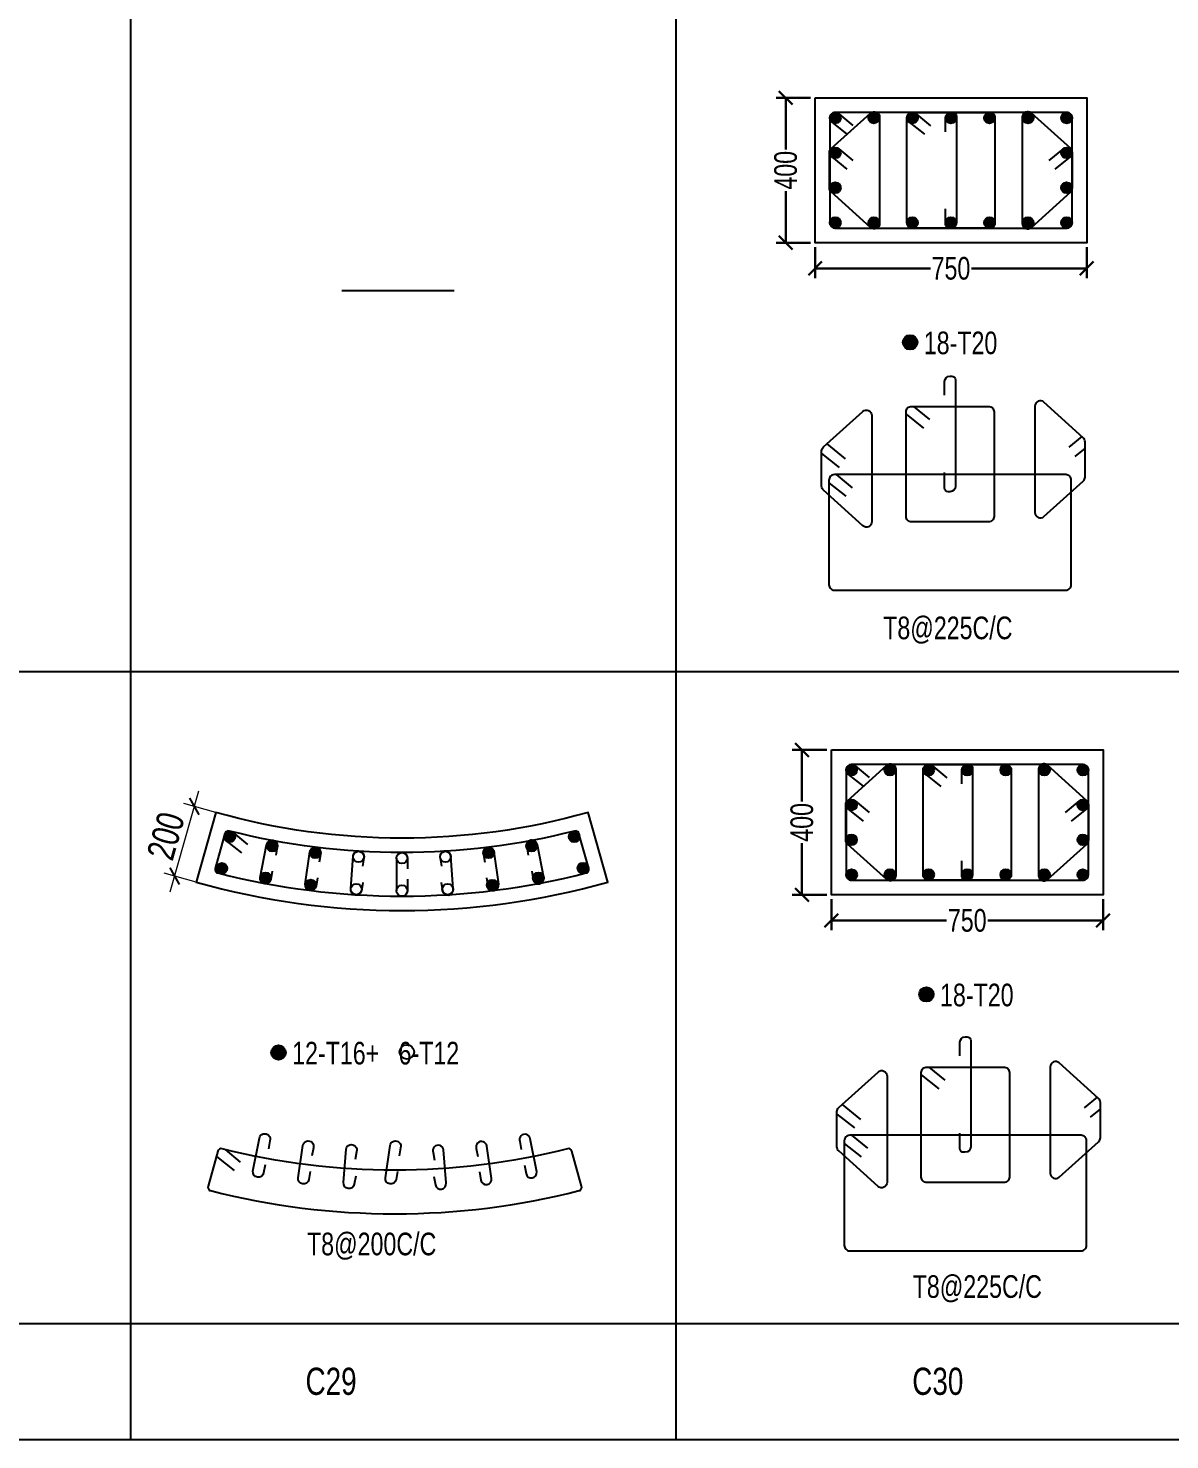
# Model space of a CAD drawing. Header units: millimetres. Extents: x 356 to 40629, y 2473 to 64837.
# Drawn here: x 34325 to 37477, y 11793 to 15690 of the extents above; entities that cross this region are included whole.
import ezdxf

# ---------------------------------------------------------------- set-up
doc = ezdxf.new("R2010")
doc.units = ezdxf.units.MM
for name, color, linetype in [('COL', 5, 'Continuous'), ('S-TIES', 3, 'Continuous'), ('TABLE', 11, 'Continuous'), ('Ties', 3, 'Continuous'), ('TXT3', 6, 'Continuous')]:
    doc.layers.add(name, color=color, linetype=linetype)
for name, color, linetype, lineweight in [('STR-COL-DIM', 8, 'Continuous', 18), ('STR-LEVEL TEXT', 110, 'Continuous', 30), ('TEXT', 4, 'Continuous', 20)]:
    doc.layers.add(name, color=color, linetype=linetype, lineweight=lineweight)
doc.styles.add('EL', font='swisscl.ttf')
doc.styles.add('SOBHA', font='swisscl.ttf')
doc.styles.add('sobha sed', font='swisscl.ttf')
doc.dimstyles.new('S-25', dxfattribs={"dimscale": 25, "dimtxt": 2.5, "dimasz": 1.5, "dimexe": 0.25, "dimexo": 0.5, "dimgap": 0.1, "dimtad": 0, "dimdec": 0, "dimrnd": 0.0005, "dimzin": 0, "dimdsep": 46, "dimtxsty": 'SOBHA', "dimblk": 'OBLIQUE', "dimcen": 0.09, "dimclrd": 8, "dimclre": 8, "dimclrt": 6, "dimadec": 0, "dimazin": 0, "dimtfac": 1, "dimtdec": 0, "dimtofl": 0, "dimtmove": 0, "dimatfit": 3, "dimfxl": 0.18, "dimtolj": 1, "dimtzin": 0, "dimlwd": -1, "dimlwe": -1, "dimarcsym": 0})
doc.dimstyles.new('S-30', dxfattribs={"dimscale": 30, "dimtxt": 2.5, "dimasz": 1.25, "dimexe": 1, "dimexo": 0, "dimgap": 0.5, "dimtad": 1, "dimdec": 0, "dimrnd": 0.0005, "dimzin": 0, "dimdsep": 46, "dimtxsty": 'EL', "dimblk": 'ARCHTICK', "dimcen": 0.09, "dimdle": 1.5, "dimclrd": 251, "dimclre": 251, "dimclrt": 6, "dimadec": 0, "dimazin": 0, "dimtfac": 1, "dimtdec": 0, "dimtofl": 0, "dimtmove": 0, "dimatfit": 3, "dimfxl": 2, "dimtolj": 1, "dimtzin": 0, "dimlwd": -1, "dimlwe": -1, "dimarcsym": 0})

# ---------------------------------------------------------------- blocks, each defined once
blk = doc.blocks.new('_ArchTick')
at = {"color": 0, "linetype": 'ByBlock', "const_width": 0.15}
blk.add_lwpolyline([(-0.5, -0.5), (0.5, 0.5)], dxfattribs=at)
blk = doc.blocks.new('*D449')
at = {"layer": 'TEXT', "color": 251, "linetype": 'Continuous', "transparency": 16777216}
for p, q in [((34717.6, 13305.5), (34796.2, 13584.6)), ((34843.6, 13524.5), (34755.2, 13549.4)), ((34789.4, 13332), (34700.9, 13356.9))]:
    blk.add_line(p, q, dxfattribs=at)
at = {"layer": 'TEXT', "color": 251, "transparency": 16777216, "xscale": 37.5, "yscale": 37.5, "zscale": 37.5}
for p, rotation in [((34784, 13541.3), 74.27149747670569), ((34729.8, 13348.8), 254.2714974767057)]:
    blk.add_blockref('_ArchTick', p, dxfattribs=dict(at, rotation=rotation))
at = {"layer": 'TEXT', "color": 6, "transparency": 16777216, "insert": (34705.5, 13459.5), "char_height": 75, "attachment_point": 5, "rotation": 74.2715, "style": 'EL'}
blk.add_mtext('\\A1;200', dxfattribs=at)
blk = doc.blocks.new('_Oblique')
at = {"color": 0, "linetype": 'ByBlock', "lineweight": -2}
for p, q in [((-0.5, -0.5), (0.5, 0.5)), ((0, 0.71), (0, -0.71))]:
    blk.add_line(p, q, dxfattribs=at)
blk = doc.blocks.new('*D450')
at = {"layer": 'STR-LEVEL TEXT', "color": 8, "transparency": 16777216}
for p, q in [((36530.4, 13697.2), (36455.3, 13697.2)), ((36461.5, 13697.2), (36461.5, 13554.7)), ((36461.5, 13297.2), (36461.5, 13439.7)), ((36530.4, 13297.2), (36455.3, 13297.2))]:
    blk.add_line(p, q, dxfattribs=at)
at = {"layer": 'STR-LEVEL TEXT', "color": 8, "transparency": 16777216, "xscale": 37.5, "yscale": 37.5, "zscale": 37.5}
for p, rotation in [((36461.5, 13697.2), 90), ((36461.5, 13297.2), 270)]:
    blk.add_blockref('_Oblique', p, dxfattribs=dict(at, rotation=rotation))
at = {"layer": 'STR-LEVEL TEXT', "color": 6, "transparency": 16777216, "insert": (36461.5, 13497.2), "char_height": 62.5, "attachment_point": 5, "rotation": 90, "style": 'SOBHA'}
blk.add_mtext('\\A1;400', dxfattribs=at)
blk = doc.blocks.new('*D451')
at = {"layer": 'STR-LEVEL TEXT', "color": 8, "transparency": 16777216}
for p, q in [((36542.9, 13284.7), (36542.9, 13219.9)), ((37292.9, 13284.7), (37292.9, 13219.9)), ((36542.9, 13226.2), (36861, 13226.2)), ((37292.9, 13226.2), (36974.8, 13226.2))]:
    blk.add_line(p, q, dxfattribs=at)
at = {"layer": 'STR-LEVEL TEXT', "color": 8, "transparency": 16777216, "xscale": 37.5, "yscale": 37.5, "zscale": 37.5, "rotation": 180}
blk.add_blockref('_Oblique', (36542.9, 13226.2), dxfattribs=at)
at = {"layer": 'STR-LEVEL TEXT', "color": 8, "transparency": 16777216, "xscale": 37.5, "yscale": 37.5, "zscale": 37.5}
blk.add_blockref('_Oblique', (37292.9, 13226.2), dxfattribs=at)
at = {"layer": 'STR-LEVEL TEXT', "color": 6, "transparency": 16777216, "insert": (36917.9, 13226.2), "char_height": 62.5, "attachment_point": 5, "style": 'SOBHA'}
blk.add_mtext('\\A1;750', dxfattribs=at)
blk = doc.blocks.new('*D452')
at = {"layer": 'STR-LEVEL TEXT', "color": 8, "transparency": 16777216}
for p, q in [((36485.5, 15497.4), (36410.4, 15497.4)), ((36416.7, 15497.4), (36416.7, 15354.9)), ((36416.7, 15097.4), (36416.7, 15239.9)), ((36485.5, 15097.4), (36410.4, 15097.4))]:
    blk.add_line(p, q, dxfattribs=at)
at = {"layer": 'STR-LEVEL TEXT', "color": 8, "transparency": 16777216, "xscale": 37.5, "yscale": 37.5, "zscale": 37.5}
for p, rotation in [((36416.7, 15497.4), 90), ((36416.7, 15097.4), 270)]:
    blk.add_blockref('_Oblique', p, dxfattribs=dict(at, rotation=rotation))
at = {"layer": 'STR-LEVEL TEXT', "color": 6, "transparency": 16777216, "insert": (36416.7, 15297.4), "char_height": 62.5, "attachment_point": 5, "rotation": 90, "style": 'SOBHA'}
blk.add_mtext('\\A1;400', dxfattribs=at)
blk = doc.blocks.new('*D453')
at = {"layer": 'STR-LEVEL TEXT', "color": 8, "transparency": 16777216}
for p, q in [((36498, 15084.9), (36498, 15020.1)), ((37248, 15084.9), (37248, 15020.1)), ((36498, 15026.4), (36816.1, 15026.4)), ((37248, 15026.4), (36929.9, 15026.4))]:
    blk.add_line(p, q, dxfattribs=at)
at = {"layer": 'STR-LEVEL TEXT', "color": 8, "transparency": 16777216, "xscale": 37.5, "yscale": 37.5, "zscale": 37.5, "rotation": 180}
blk.add_blockref('_Oblique', (36498, 15026.4), dxfattribs=at)
at = {"layer": 'STR-LEVEL TEXT', "color": 8, "transparency": 16777216, "xscale": 37.5, "yscale": 37.5, "zscale": 37.5}
blk.add_blockref('_Oblique', (37248, 15026.4), dxfattribs=at)
at = {"layer": 'STR-LEVEL TEXT', "color": 6, "transparency": 16777216, "insert": (36873, 15026.4), "char_height": 62.5, "attachment_point": 5, "style": 'SOBHA'}
blk.add_mtext('\\A1;750', dxfattribs=at)

msp = doc.modelspace()

# ---------------------------------------------------------------- hatches: boundary and pattern name
at = {"layer": 'S-TIES', "ltscale": 7}
h = msp.add_hatch(color=256, dxfattribs=at)
h.dxf.hatch_style = 1
edge = h.paths.add_edge_path()
edge.add_arc((36553.6, 15441.9), 15, 0, 360)
h = msp.add_hatch(color=256, dxfattribs=at)
h.dxf.hatch_style = 1
edge = h.paths.add_edge_path()
edge.add_arc((36660.1, 15441.9), 15, 0, 360)
h = msp.add_hatch(color=256, dxfattribs=at)
h.dxf.hatch_style = 1
edge = h.paths.add_edge_path()
edge.add_arc((36766.6, 15441.9), 15, 0, 360)
h = msp.add_hatch(color=256, dxfattribs=at)
h.dxf.hatch_style = 1
edge = h.paths.add_edge_path()
edge.add_arc((36873, 15441.9), 15, 0, 360)
h = msp.add_hatch(color=256, dxfattribs=at)
h.dxf.hatch_style = 1
edge = h.paths.add_edge_path()
edge.add_arc((36979.5, 15441.9), 15, 0, 360)
h = msp.add_hatch(color=256, dxfattribs=at)
h.dxf.hatch_style = 1
edge = h.paths.add_edge_path()
edge.add_arc((37086, 15441.9), 15, 0, 360)
h = msp.add_hatch(color=256, dxfattribs=at)
h.dxf.hatch_style = 1
edge = h.paths.add_edge_path()
edge.add_arc((37192.5, 15441.9), 15, 0, 360)
h = msp.add_hatch(color=256, dxfattribs=at)
h.dxf.hatch_style = 1
edge = h.paths.add_edge_path()
edge.add_arc((36553.6, 15345.5), 15, 0, 360)
h = msp.add_hatch(color=256, dxfattribs=at)
h.dxf.hatch_style = 1
edge = h.paths.add_edge_path()
edge.add_arc((37192.3, 15345.5), 15, 0, 360)
h = msp.add_hatch(color=256, dxfattribs=at)
h.dxf.hatch_style = 1
edge = h.paths.add_edge_path()
edge.add_arc((36553.7, 15249.2), 15, 0, 360)
h = msp.add_hatch(color=256, dxfattribs=at)
h.dxf.hatch_style = 1
edge = h.paths.add_edge_path()
edge.add_arc((37192.4, 15249.2), 15, 0, 360)
h = msp.add_hatch(color=256, dxfattribs=at)
h.dxf.hatch_style = 1
edge = h.paths.add_edge_path()
edge.add_arc((36553.7, 15152.8), 15, 0, 360)
h = msp.add_hatch(color=256, dxfattribs=at)
h.dxf.hatch_style = 1
edge = h.paths.add_edge_path()
edge.add_arc((36660.1, 15152.9), 15, 0, 360)
h = msp.add_hatch(color=256, dxfattribs=at)
h.dxf.hatch_style = 1
edge = h.paths.add_edge_path()
edge.add_arc((36766.6, 15152.9), 15, 0, 360)
h = msp.add_hatch(color=256, dxfattribs=at)
h.dxf.hatch_style = 1
edge = h.paths.add_edge_path()
edge.add_arc((36873, 15152.9), 15, 0, 360)
h = msp.add_hatch(color=256, dxfattribs=at)
h.dxf.hatch_style = 1
edge = h.paths.add_edge_path()
edge.add_arc((36979.5, 15152.9), 15, 0, 360)
h = msp.add_hatch(color=256, dxfattribs=at)
h.dxf.hatch_style = 1
edge = h.paths.add_edge_path()
edge.add_arc((37086, 15152.9), 15, 0, 360)
h = msp.add_hatch(color=256, dxfattribs=at)
h.dxf.hatch_style = 1
edge = h.paths.add_edge_path()
edge.add_arc((37192.4, 15152.8), 15, 0, 360)
h = msp.add_hatch(color=256, dxfattribs=at)
h.dxf.hatch_style = 1
edge = h.paths.add_edge_path()
edge.add_arc((36760.3, 14822.4), 20, 0, 360)
h = msp.add_hatch(color=256, dxfattribs=at)
h.dxf.hatch_style = 1
edge = h.paths.add_edge_path()
edge.add_arc((36598.5, 13641.7), 15, 0, 360)
h = msp.add_hatch(color=256, dxfattribs=at)
h.dxf.hatch_style = 1
edge = h.paths.add_edge_path()
edge.add_arc((36704.9, 13641.7), 15, 0, 360)
h = msp.add_hatch(color=256, dxfattribs=at)
h.dxf.hatch_style = 1
edge = h.paths.add_edge_path()
edge.add_arc((36811.4, 13641.7), 15, 0, 360)
h = msp.add_hatch(color=256, dxfattribs=at)
h.dxf.hatch_style = 1
edge = h.paths.add_edge_path()
edge.add_arc((36917.9, 13641.7), 15, 0, 360)
h = msp.add_hatch(color=256, dxfattribs=at)
h.dxf.hatch_style = 1
edge = h.paths.add_edge_path()
edge.add_arc((37024.4, 13641.7), 15, 0, 360)
h = msp.add_hatch(color=256, dxfattribs=at)
h.dxf.hatch_style = 1
edge = h.paths.add_edge_path()
edge.add_arc((37130.8, 13641.7), 15, 0, 360)
h = msp.add_hatch(color=256, dxfattribs=at)
h.dxf.hatch_style = 1
edge = h.paths.add_edge_path()
edge.add_arc((37237.3, 13641.7), 15, 0, 360)
h = msp.add_hatch(color=256, dxfattribs=at)
h.dxf.hatch_style = 1
edge = h.paths.add_edge_path()
edge.add_arc((36598.5, 13545.3), 15, 0, 360)
h = msp.add_hatch(color=256, dxfattribs=at)
h.dxf.hatch_style = 1
edge = h.paths.add_edge_path()
edge.add_arc((37237.2, 13545.3), 15, 0, 360)
h = msp.add_hatch(color=256, dxfattribs=at)
h.dxf.hatch_style = 1
edge = h.paths.add_edge_path()
edge.add_arc((34881.8, 13457.4), 15, 0, 360)
h = msp.add_hatch(color=256, dxfattribs=at)
h.dxf.hatch_style = 1
edge = h.paths.add_edge_path()
edge.add_arc((34998.3, 13433), 15, 0, 360)
h = msp.add_hatch(color=256, dxfattribs=at)
h.dxf.hatch_style = 1
edge = h.paths.add_edge_path()
edge.add_arc((35715.6, 13431.7), 15, 0, 360)
h = msp.add_hatch(color=256, dxfattribs=at)
h.dxf.hatch_style = 1
edge = h.paths.add_edge_path()
edge.add_arc((35832.9, 13457.4), 15, 0, 360)
h = msp.add_hatch(color=256, dxfattribs=at)
h.dxf.hatch_style = 1
edge = h.paths.add_edge_path()
edge.add_arc((36598.5, 13449), 15, 0, 360)
h = msp.add_hatch(color=256, dxfattribs=at)
h.dxf.hatch_style = 1
edge = h.paths.add_edge_path()
edge.add_arc((37237.2, 13449), 15, 0, 360)
h = msp.add_hatch(color=256, dxfattribs=at)
h.dxf.hatch_style = 1
edge = h.paths.add_edge_path()
edge.add_arc((35117, 13414.6), 15, 0, 360)
h = msp.add_hatch(color=256, dxfattribs=at)
h.dxf.hatch_style = 1
edge = h.paths.add_edge_path()
edge.add_arc((35596.1, 13414.6), 15, 0, 360)
h = msp.add_hatch(color=256, dxfattribs=at)
h.dxf.hatch_style = 1
edge = h.paths.add_edge_path()
edge.add_arc((34859.9, 13370.1), 15, 0, 360)
h = msp.add_hatch(color=256, dxfattribs=at)
h.dxf.hatch_style = 1
edge = h.paths.add_edge_path()
edge.add_arc((35857.3, 13370.8), 15, 0, 360)
h = msp.add_hatch(color=256, dxfattribs=at)
h.dxf.hatch_style = 1
edge = h.paths.add_edge_path()
edge.add_arc((36598.6, 13352.6), 15, 0, 360)
h = msp.add_hatch(color=256, dxfattribs=at)
h.dxf.hatch_style = 1
edge = h.paths.add_edge_path()
edge.add_arc((36704.9, 13352.8), 15, 0, 360)
h = msp.add_hatch(color=256, dxfattribs=at)
h.dxf.hatch_style = 1
edge = h.paths.add_edge_path()
edge.add_arc((36811.4, 13352.8), 15, 0, 360)
h = msp.add_hatch(color=256, dxfattribs=at)
h.dxf.hatch_style = 1
edge = h.paths.add_edge_path()
edge.add_arc((36917.9, 13352.8), 15, 0, 360)
h = msp.add_hatch(color=256, dxfattribs=at)
h.dxf.hatch_style = 1
edge = h.paths.add_edge_path()
edge.add_arc((37024.4, 13352.8), 15, 0, 360)
h = msp.add_hatch(color=256, dxfattribs=at)
h.dxf.hatch_style = 1
edge = h.paths.add_edge_path()
edge.add_arc((37130.8, 13352.8), 15, 0, 360)
h = msp.add_hatch(color=256, dxfattribs=at)
h.dxf.hatch_style = 1
edge = h.paths.add_edge_path()
edge.add_arc((37237.2, 13352.6), 15, 0, 360)
h = msp.add_hatch(color=256, dxfattribs=at)
h.dxf.hatch_style = 1
edge = h.paths.add_edge_path()
edge.add_arc((34980.7, 13343.6), 15, 0, 360)
h = msp.add_hatch(color=256, dxfattribs=at)
h.dxf.hatch_style = 1
edge = h.paths.add_edge_path()
edge.add_arc((35104.7, 13325.5), 15, 0, 360)
h = msp.add_hatch(color=256, dxfattribs=at)
h.dxf.hatch_style = 1
edge = h.paths.add_edge_path()
edge.add_arc((35607.5, 13325.4), 15, 0, 360)
h = msp.add_hatch(color=256, dxfattribs=at)
h.dxf.hatch_style = 1
edge = h.paths.add_edge_path()
edge.add_arc((35734, 13343.6), 15, 0, 360)
h = msp.add_hatch(color=256, dxfattribs=at)
h.dxf.hatch_style = 1
edge = h.paths.add_edge_path()
edge.add_arc((36805.2, 13022.3), 20, 0, 360)
h = msp.add_hatch(color=256, dxfattribs=at)
h.dxf.hatch_style = 1
edge = h.paths.add_edge_path()
edge.add_arc((35016.4, 12861.7), 20, 0, 360)

# ---------------------------------------------------------------- linework, layer by layer
at = {"layer": 'COL', "elevation": 0}
for points in [[(36498, 15497.4), (37248, 15497.4), (37248, 15097.4), (36498, 15097.4)], [(36542.9, 13697.2), (37292.9, 13697.2), (37292.9, 13297.2), (36542.9, 13297.2)]]:
    msp.add_lwpolyline(points, close=True, dxfattribs=at)
at = {"layer": 'COL'}
msp.add_lwpolyline([(34843.6, 13524.5), (34789.4, 13332, 0.138126), (35925.3, 13332), (35871.1, 13524.5, -0.138126)], format="xyb", close=True, dxfattribs=at)
at = {"layer": 'S-TIES', "ltscale": 7}
msp.add_line((35191.3, 14965.4, 0), (35501.6, 14965.4, 0), dxfattribs=at)
at = {"layer": 'S-TIES', "ltscale": 7, "elevation": 0}
for points in [[(36676.1, 15444.1), (36676.1, 15150.7, -0.650149), (36651, 15139.6), (36542.6, 15237.6, -0.211938), (36537.7, 15248.7), (36537.6, 15346, -0.211928), (36542.6, 15357.1), (36651, 15455.3, -0.650363)], [(36553.7, 15137.8), (37192.5, 15137.8, 0.414214), (37207.5, 15152.8), (37207.5, 15441.9, 0.414214), (37192.5, 15456.9), (36553.7, 15456.9, 0.414214), (36538.7, 15441.9), (36538.7, 15152.8, 0.414214)], [(36766.6, 15456.9), (36979.5, 15456.9, -0.414214), (36994.5, 15441.9), (36994.5, 15152.9, -0.414214), (36979.5, 15137.9), (36766.6, 15137.9, -0.414214), (36751.6, 15152.9), (36751.6, 15441.9, -0.414214)], [(37070, 15444.1), (37070, 15150.7, 0.650149), (37095, 15139.6), (37203.5, 15237.6, 0.211938), (37208.4, 15248.7), (37208.4, 15346, 0.211928), (37203.5, 15357.1), (37095.1, 15455.3, 0.650363)], [(37104.8, 14646), (37104.8, 14352.5, 0.650149), (37129.8, 14341.4), (37238.3, 14439.4, 0.211938), (37243.2, 14450.5), (37243.2, 14547.8, 0.211928), (37238.3, 14558.9), (37129.8, 14657.1, 0.650363)], [(36654.4, 14620.7), (36654.4, 14327.2, -0.650149), (36629.3, 14316.1), (36520.9, 14414.1, -0.211938), (36516, 14425.2), (36516, 14522.5, -0.211928), (36520.9, 14533.6), (36629.3, 14631.8, -0.650363)], [(36764, 14645.7), (36976.9, 14645.7, -0.414214), (36991.9, 14630.7), (36991.9, 14341.7, -0.414214), (36976.9, 14326.7), (36764, 14326.7, -0.414214), (36749, 14341.7), (36749, 14630.7, -0.414214)], [(36551.1, 14138), (37189.9, 14138, 0.414214), (37204.9, 14153), (37204.9, 14442.1, 0.414214), (37189.9, 14457.1), (36551.1, 14457.1, 0.414214), (36536.1, 14442.1), (36536.1, 14153, 0.414214)], [(36720.9, 13644), (36720.9, 13350.5, -0.650149), (36695.9, 13339.4), (36587.5, 13437.4, -0.211938), (36582.5, 13448.5), (36582.5, 13545.8, -0.211928), (36587.4, 13556.9), (36695.9, 13655.1, -0.650363)], [(36598.6, 13337.6), (37237.3, 13337.6, 0.414214), (37252.3, 13352.6), (37252.3, 13641.7, 0.414214), (37237.3, 13656.7), (36598.6, 13656.7, 0.414214), (36583.6, 13641.7), (36583.6, 13352.6, 0.414214)], [(36811.4, 13656.7), (37024.4, 13656.7, -0.414214), (37039.4, 13641.7), (37039.4, 13352.8, -0.414214), (37024.4, 13337.8), (36811.4, 13337.8, -0.414214), (36796.4, 13352.8), (36796.4, 13641.7, -0.414214)], [(37114.8, 13644), (37114.8, 13350.5, 0.650149), (37139.9, 13339.4), (37248.3, 13437.4, 0.211938), (37253.3, 13448.5), (37253.3, 13545.8, 0.211928), (37248.4, 13556.9), (37139.9, 13655.1, 0.650363)], [(36806.2, 12821.8), (37019.2, 12821.8, -0.414214), (37034.2, 12806.8), (37034.2, 12517.9, -0.414214), (37019.2, 12502.9), (36806.2, 12502.9, -0.414214), (36791.2, 12517.9), (36791.2, 12806.8, -0.414214)], [(37147.1, 12822.1), (37147.1, 12528.7, 0.650149), (37172.1, 12517.5), (37280.5, 12615.6, 0.211938), (37285.5, 12626.7), (37285.5, 12723.9, 0.211928), (37280.6, 12735.1), (37172.1, 12833.2, 0.650363)], [(36696.7, 12796.9), (36696.7, 12503.4, -0.650149), (36671.6, 12492.3), (36563.2, 12590.3, -0.211938), (36558.3, 12601.4), (36558.2, 12698.7, -0.211928), (36563.2, 12709.8), (36671.6, 12808, -0.650363)], [(36593.4, 12314.2), (37232.1, 12314.2, 0.414214), (37247.1, 12329.2), (37247.1, 12618.3, 0.414214), (37232.1, 12633.3), (36593.4, 12633.3, 0.414214), (36578.4, 12618.3), (36578.4, 12329.2, 0.414214)]]:
    msp.add_lwpolyline(points, format="xyb", close=True, dxfattribs=at)
for points in [[(36563.7, 15453), (36602.5, 15420.9)], [(36777.6, 15452.6), (36816.4, 15420.4)], [(36543.6, 15430.7), (36585.8, 15397.2)], [(36757.6, 15430.2), (36799.8, 15396.7)], [(36563.7, 15356.7), (36602.5, 15324.5)], [(37182.4, 15356.7), (37143.6, 15324.5)], [(36543.7, 15334.3), (36585.8, 15300.8)], [(37202.4, 15334.3), (37160.2, 15300.8)], [(36749, 14623.8), (36797.2, 14585.5)], [(36769.8, 14645.7), (36813.8, 14609.2)], [(36530.7, 14542.5), (36580.8, 14501)], [(37234.3, 14562.5), (37198.6, 14532.9)], [(36516, 14515.6), (36564.2, 14477.3)], [(37243.2, 14530.1), (37214.6, 14507.4)], [(36556.4, 14457.1), (36599.9, 14421.1)], [(36536.1, 14434.9), (36583.2, 14397.4)], [(36608.5, 13652.8), (36647.3, 13620.7)], [(36822.5, 13652.4), (36861.3, 13620.2)], [(36588.5, 13630.5), (36630.7, 13597)], [(36802.4, 13630.1), (36844.6, 13596.5)], [(36588.5, 13534.1), (36630.7, 13500.6)], [(36608.5, 13556.5), (36647.4, 13524.3)], [(37227.2, 13556.5), (37188.4, 13524.3)], [(37247.3, 13534.1), (37205.1, 13500.6)], [(36812.1, 12821.8), (36856.1, 12785.4)], [(36791.2, 12800), (36839.4, 12761.7)], [(36573, 12718.7), (36623.1, 12677.2)], [(37276.6, 12738.7), (37240.9, 12709.1)], [(37285.5, 12706.3), (37256.9, 12683.5)], [(36558.2, 12691.8), (36606.4, 12653.5)], [(36598.7, 12633.3), (36642.2, 12597.3)], [(36578.4, 12611), (36625.5, 12573.6)]]:
    msp.add_lwpolyline(points, dxfattribs=at)
for points in [[(36858.1, 15403.9), (36858.1, 15441.9, -0.414139), (36873.1, 15456.9), (36878, 15456.9, -0.414288), (36888, 15446.9), (36888, 15152.9, -0.414139), (36873, 15137.9), (36868, 15137.9, -0.414288), (36858, 15147.9), (36858, 15191.1)], [(36855.5, 14676.1), (36855.5, 14714.1, -0.414139), (36870.5, 14729.1), (36875.4, 14729.1, -0.414288), (36885.4, 14719.1), (36885.4, 14425.1, -0.414139), (36870.4, 14410.1), (36865.4, 14410.1, -0.414288), (36855.4, 14420.1), (36855.5, 14463.3)], [(36903, 13603.7), (36903, 13641.7, -0.414139), (36918, 13656.7), (36922.9, 13656.7, -0.414288), (36932.9, 13646.7), (36932.8, 13352.7, -0.414139), (36917.8, 13337.8), (36912.9, 13337.8, -0.414288), (36902.9, 13347.8), (36902.9, 13390.9)], [(36897.8, 12852.2), (36897.8, 12890.2, -0.414139), (36912.8, 12905.2), (36917.7, 12905.2, -0.414288), (36927.7, 12895.2), (36927.6, 12601.3, -0.414139), (36912.6, 12586.3), (36907.7, 12586.3, -0.414288), (36897.7, 12596.3), (36897.7, 12639.5)]]:
    msp.add_lwpolyline(points, format="xyb", dxfattribs=at)
at = {"layer": 'S-TIES', "ltscale": 7}
for points in [[(34868.7, 13466.2), (34841.6, 13369.9, 0.421393), (34848.7, 13357.5, 0.125688), (35865.9, 13357.5, 0.421393), (35873.1, 13369.9), (35846, 13466.2, 0.406704), (35833.9, 13473.2, -0.125049), (34880.8, 13473.2, 0.406704)], [(34849, 12589.2), (34821.8, 12492.9, 0.421393), (34829, 12480.5, 0.125688), (35846.2, 12480.5, 0.421393), (35853.3, 12492.9), (35826.2, 12589.2, 0.406704), (35814.1, 12596.2, -0.125049), (34861, 12596.2, 0.406704)]]:
    msp.add_lwpolyline(points, format="xyb", close=True, dxfattribs=at)
for points in [[(34871.8, 13446.2), (34914, 13412.7)], [(34891.9, 13468.6), (34930.7, 13436.4)], [(34869, 12594.2), (34910.9, 12559.4)], [(34844.9, 12575), (34894.3, 12535.8)]]:
    msp.add_lwpolyline(points, dxfattribs=at)
for centre, radius in [((36553.6, 15441.9, 0), 15), ((36660.1, 15441.9, 0), 15), ((36766.6, 15441.9, 0), 15), ((36873, 15441.9, 0), 15), ((36979.5, 15441.9, 0), 15), ((37086, 15441.9, 0), 15), ((37192.5, 15441.9, 0), 15), ((36553.6, 15345.5, 0), 15), ((37192.3, 15345.5, 0), 15), ((36553.7, 15249.2, 0), 15), ((37192.4, 15249.2, 0), 15), ((36553.7, 15152.8, 0), 15), ((36660.1, 15152.9, 0), 15), ((36766.6, 15152.9, 0), 15), ((36873, 15152.9, 0), 15), ((36979.5, 15152.9, 0), 15), ((37086, 15152.9, 0), 15), ((37192.4, 15152.8, 0), 15), ((36760.3, 14822.4, 0), 20), ((36598.5, 13641.7, 0), 15), ((36704.9, 13641.7, 0), 15), ((36811.4, 13641.7, 0), 15), ((36917.9, 13641.7, 0), 15), ((37024.4, 13641.7, 0), 15), ((37130.8, 13641.7, 0), 15), ((37237.3, 13641.7, 0), 15), ((36598.5, 13545.3, 0), 15), ((37237.2, 13545.3, 0), 15), ((34881.8, 13457.4), 15), ((34999.1, 13431.7), 15), ((35715.6, 13431.7), 15), ((35832.9, 13457.4), 15), ((36598.5, 13449, 0), 15), ((37237.2, 13449, 0), 15), ((35117.8, 13413.3), 15), ((35237.3, 13402.3), 15), ((35357.3, 13398.6), 15), ((35477.4, 13402.3), 15), ((35596.9, 13413.3), 15), ((34859.9, 13370.1), 15), ((35857.3, 13370.8), 15), ((36598.6, 13352.6, 0), 15), ((36704.9, 13352.8, 0), 15), ((36811.4, 13352.8, 0), 15), ((36917.9, 13352.8, 0), 15), ((37024.4, 13352.8, 0), 15), ((37130.8, 13352.8, 0), 15), ((37237.2, 13352.6, 0), 15), ((34980.7, 13343.6), 15), ((35105.5, 13324.2), 15), ((35231.2, 13312.5), 15), ((35483.5, 13312.5), 15), ((35606.6, 13323.8), 15), ((35734, 13343.6), 15), ((35357.3, 13308.6), 15), ((36805.2, 13022.3, 0), 20), ((35016.4, 12861.7, 0), 20), ((35370.7, 12863.4, 0), 20)]:
    msp.add_circle(centre, radius, dxfattribs=at)
at = {"layer": 'TABLE', "ltscale": 10}
for p, q in [((34607.8, 18992.2, 0), (34607.8, 11792.7, 0)), ((36113.1, 18992.2, 0), (36113.1, 11792.7, 0)), ((18883.5, 13913.9, 0), (40628.8, 13913.9, 0)), ((18883.5, 12113.7, 0), (40628.8, 12113.7, 0)), ((40628.8, 11792.7, 0), (18883.5, 11792.7, 0))]:
    msp.add_line(p, q, dxfattribs=at)
at = {"layer": 'Ties', "ltscale": 7, "elevation": 0}
for points in [[(34999.2, 13362.4), (34995.1, 13339.8), (34995.1, 13339.8, -0.986431), (34965.6, 13344.9), (34983.5, 13435.3, -1.083658), (35012.6, 13428.4), (35008.8, 13406.6)], [(35715.5, 13362.4), (35719.5, 13339.8), (35719.5, 13339.8, 0.986431), (35749.1, 13344.9), (35731.2, 13435.3, 1.083658), (35702.1, 13428.4), (35705.9, 13406.6)], [(35124, 13344), (35120, 13321.4), (35120, 13321.4, -0.986431), (35090.4, 13326.5), (35103.3, 13415.6, -1.083658), (35132.4, 13408.7), (35128.5, 13386.9)], [(35249.5, 13331.2), (35245.4, 13308.6), (35245.4, 13308.6, -0.986431), (35215.9, 13313.7), (35222.7, 13405.1, -1.083658), (35251.9, 13398.2), (35248, 13376.5)], [(35465.2, 13331.2), (35469.2, 13308.6), (35469.2, 13308.6, 0.986431), (35498.8, 13313.7), (35491.9, 13405.1, 1.083658), (35462.8, 13398.2), (35466.6, 13376.5)], [(35590.7, 13344), (35594.7, 13321.4), (35594.7, 13321.4, 0.986431), (35624.3, 13326.5), (35611.4, 13415.6, 1.083658), (35582.3, 13408.7), (35586.1, 13386.9)], [(34979.4, 12552), (34975.4, 12529.4), (34975.4, 12529.4, -0.986431), (34945.8, 12534.5), (34963.7, 12624.9, -1.083658), (34992.9, 12618), (34989, 12596.2)], [(35695.7, 12550.4), (35699.8, 12527.7), (35699.8, 12527.7, 0.986431), (35729.4, 12532.8), (35711.5, 12623.2, 1.083658), (35682.3, 12616.3), (35686.2, 12594.5)], [(35104.3, 12533.6), (35100.2, 12511), (35100.2, 12511, -0.986431), (35070.6, 12516.1), (35083.5, 12605.2, -1.083658), (35112.6, 12598.3), (35108.8, 12576.5)], [(35229.7, 12520.8), (35225.7, 12498.2), (35225.7, 12498.2, -0.986431), (35196.1, 12503.3), (35203, 12594.7, -1.083658), (35232.1, 12587.8), (35228.3, 12566)], [(35345.1, 12533.6), (35341.1, 12511), (35341.1, 12511, -0.986431), (35311.5, 12516.1), (35324.4, 12605.2, -1.083658), (35353.5, 12598.3), (35349.6, 12576.5)], [(35445.4, 12519.2), (35449.5, 12496.5), (35449.5, 12496.5, 0.986431), (35479, 12501.6), (35472.2, 12593.1, 1.083658), (35443.1, 12586.1), (35446.9, 12564.4)], [(35570.9, 12532), (35575, 12509.3), (35575, 12509.3, 0.986431), (35604.5, 12514.4), (35591.7, 12603.5, 1.083658), (35562.6, 12596.6), (35566.4, 12574.8)]]:
    msp.add_lwpolyline(points, format="xyb", dxfattribs=at)
at = {"layer": 'Ties', "ltscale": 7}
for points in [[(35342.4, 13398), (35342.3, 13308.6)], [(35372.4, 13398), (35372.3, 13368.7)], [(35372.3, 13340.6), (35372.3, 13308.6)]]:
    msp.add_lwpolyline(points, dxfattribs=at)

# ---------------------------------------------------------------- texts
at = {"layer": 'STR-COL-DIM', "color": 6, "char_height": 62.5, "width": 636.777, "attachment_point": 1, "style": 'sobha sed'}
for s, insert in [('18-T20 ', (36798, 14852.1, 0)), ('18-T20 ', (36842.9, 13051.9, 0)), ('12-T16+   6-T12', (35054.1, 12891.3))]:
    msp.add_mtext(s, dxfattribs=dict(at, insert=insert))
at = {"layer": 'TXT3', "color": 4, "ltscale": 7, "style": 'sobha sed'}
for s, p in [('T8@225C/C', (36685.9, 14002.8, 0)), ('T8@200C/C', (35095.1, 12302)), ('T8@225C/C', (36767.3, 12184.5, 0))]:
    msp.add_text(s, height=62.5, dxfattribs=at).set_placement(p)
at = {"layer": 'TXT3', "ltscale": 7, "style": 'sobha sed'}
for s, p in [('C29', (35091.1, 11916.7, 0)), ('C30', (36766.2, 11916.7, 0))]:
    msp.add_text(s, height=75, dxfattribs=at).set_placement(p)

# ---------------------------------------------------------------- dimensions: what is measured, and where the dimension line sits
at = {"layer": 'STR-LEVEL TEXT'}
for base, p1, p2, picture, middle in [((36416.7, 15497.4, 0), (36498, 15097.4, 0), (36498, 15497.4, 0), '*D452', (36416.7, 15297.4, 0)), ((36461.5, 13697.2, 0), (36542.9, 13297.2, 0), (36542.9, 13697.2, 0), '*D450', (36461.5, 13497.2, 0))]:
    dim = msp.add_linear_dim(base=base, p1=p1, p2=p2, angle=90, dimstyle='S-25', dxfattribs=at)
    dim.commit()
    dim.dimension.update_dxf_attribs({"geometry": picture, "text_midpoint": middle})
for base, p1, p2, picture, middle in [((37248, 15026.4, 0), (36498, 15097.4, 0), (37248, 15097.4, 0), '*D453', (36873, 15026.4, 0)), ((37292.9, 13226.2, 0), (36542.9, 13297.2, 0), (37292.9, 13297.2, 0), '*D451', (36917.9, 13226.2, 0))]:
    dim = msp.add_linear_dim(base=base, p1=p1, p2=p2, dimstyle='S-25', dxfattribs=at)
    dim.commit()
    dim.dimension.update_dxf_attribs({"geometry": picture, "text_midpoint": middle})
at = {"layer": 'TEXT'}
dim = msp.add_aligned_dim(p1=(34789.4, 13332), p2=(34843.6, 13524.5), distance=61.9, dimstyle='S-30', override={"dimarcsym": 1}, dxfattribs=at)
dim.commit()
dim.dimension.update_dxf_attribs({"geometry": '*D449', "text_midpoint": (34705.5, 13459.5)})

doc.saveas('drawing.dxf')
